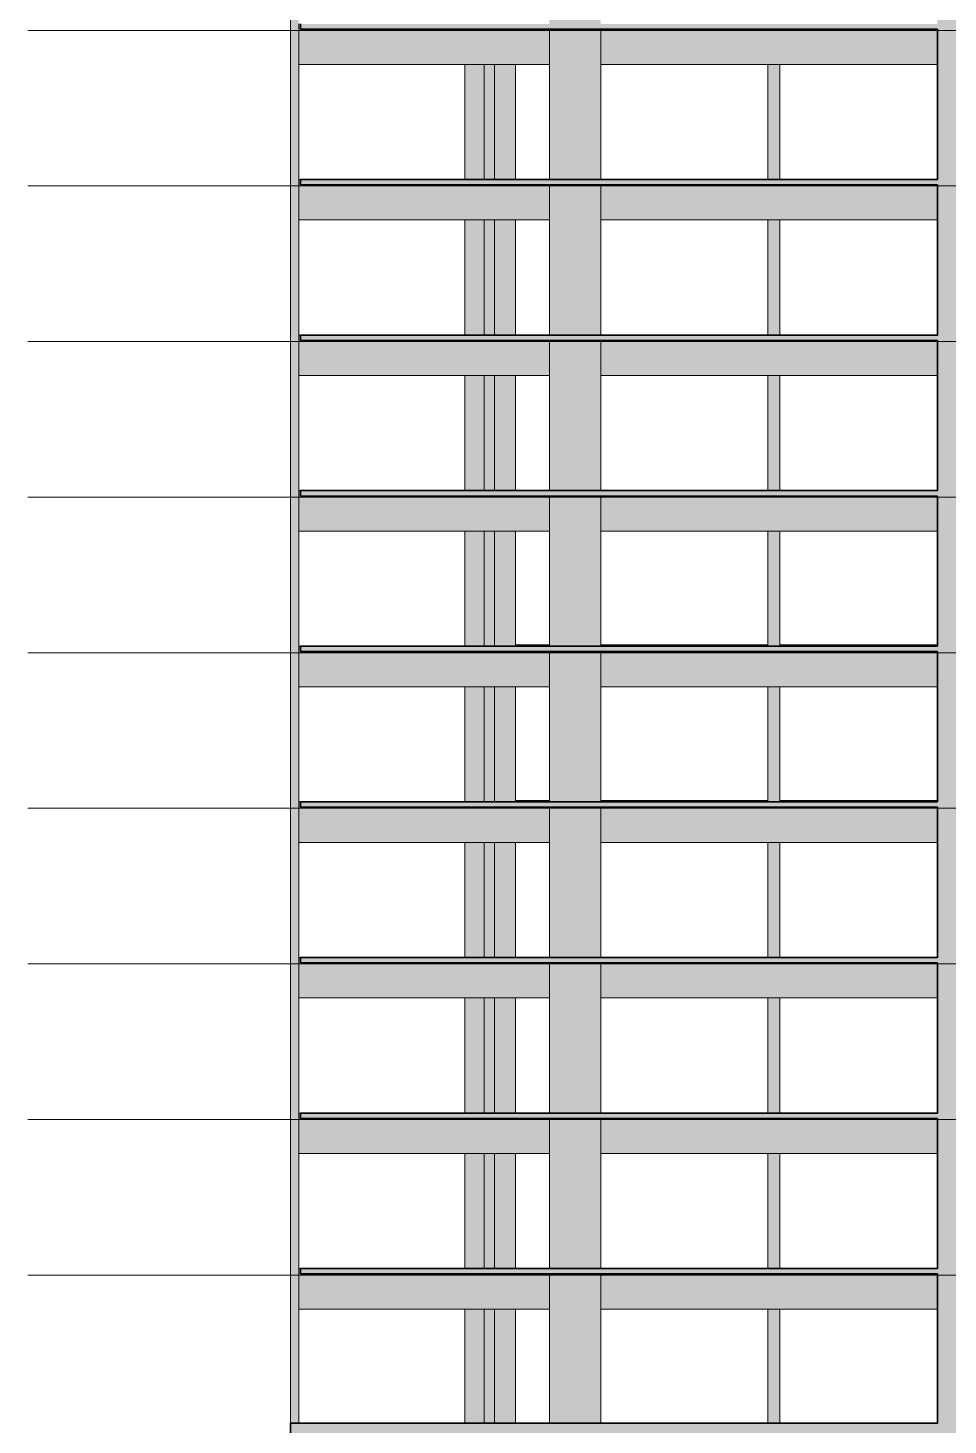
# Model space of a CAD drawing. Extents: x -2131 to 52870, y -3196 to 88043.
# Drawn here: x 34692 to 36396, y 83102 to 85688 of the extents above; entities that cross this region are included whole.
import ezdxf

# ---------------------------------------------------------------- set-up
doc = ezdxf.new("R2010")
doc.units = 0
doc.linetypes.add('Centro', pattern=[3.175, 0.635, -0.47625, 1.5875, -0.47625])
for name, color, linetype, lineweight in [('A-FLOR', 7, 'Continuous', 25), ('A-FLOR-LEVL', 7, 'Continuous', 9), ('S-BEAM', 7, 'Continuous', 25), ('S-COLS', 7, 'Continuous', 25)]:
    doc.layers.add(name, color=color, linetype=linetype, lineweight=lineweight)

msp = doc.modelspace()

# ---------------------------------------------------------------- hatches: boundary and pattern name
at = {"layer": 'A-FLOR', "true_color": 0xc0c0c0}
for points in [[(36375.905, 85686), (36375.677, 85696), (35196.909, 85696), (35196.909, 85686), (36375.708, 85686)], [(35715.405, 85398), (36375.905, 85398), (36375.677, 85408), (35196.909, 85408), (35196.909, 85398), (35692.048, 85398)], [(35715.405, 85110), (36375.905, 85110), (36375.677, 85120), (35196.909, 85120), (35196.909, 85110), (35692.048, 85110)], [(35752.655, 84822), (36375.905, 84822), (36375.677, 84832), (35196.909, 84832), (35196.909, 84822), (35715.405, 84822)], [(35258.342, 84534), (36375.905, 84534), (36375.677, 84544), (35196.909, 84544), (35196.909, 84534)], [(35258.342, 84246), (36375.905, 84246), (36375.677, 84256), (35196.909, 84256), (35196.909, 84246)], [(35278.477, 83958), (36375.905, 83958), (36375.677, 83968), (35196.909, 83968), (35196.909, 83958), (35258.342, 83958)], [(35898.834, 83670.001), (36375.905, 83670.001), (36375.677, 83680.001), (35196.909, 83680.001), (35196.909, 83670.001), (35752.655, 83670.001)], [(35715.405, 83382.001), (36375.905, 83382.001), (36375.677, 83392.001), (35196.909, 83392.001), (35196.909, 83382.001), (35692.048, 83382.001)]]:
    msp.add_hatch(color=9, dxfattribs=at).paths.add_polyline_path(points, flags=0)
at = {"layer": 'S-BEAM', "true_color": 0xc0c0c0}
for points in [[(35588.655, 85621), (35657.655, 85621), (35657.655, 85686), (35196.909, 85686), (35196.909, 85696), (35193.409, 85696), (35193.409, 85621), (35485.263, 85621)], [(35898.834, 85621), (36375.677, 85621), (36375.677, 85686), (35752.655, 85686), (35752.655, 85621)], [(35193.409, 85333), (35657.655, 85333), (35657.655, 85398), (35196.909, 85398), (35196.909, 85408), (35193.409, 85408), (35193.409, 85356.408)], [(36375.677, 85333), (36375.677, 85398), (35752.655, 85398), (35752.655, 85333), (36312.405, 85333)], [(35657.655, 85045), (35657.655, 85110), (35196.909, 85110), (35196.909, 85120), (35193.409, 85120), (35193.409, 85045), (35588.655, 85045)], [(35898.834, 85045), (36375.677, 85045), (36375.677, 85110), (35752.655, 85110), (35752.655, 85045)], [(35657.655, 84757), (35657.655, 84822), (35196.909, 84822), (35196.909, 84832), (35193.409, 84832), (35193.409, 84757), (35588.655, 84757)], [(36312.405, 84757), (36375.677, 84757), (36375.677, 84822), (35752.655, 84822), (35752.655, 84757), (35898.834, 84757)], [(35196.909, 84469), (35657.655, 84469), (35657.655, 84534), (35196.909, 84534), (35196.909, 84544), (35193.409, 84544), (35193.409, 84469)], [(36312.405, 84469), (36375.677, 84469), (36375.677, 84534), (35752.655, 84534), (35752.655, 84469), (35898.834, 84469)], [(35193.409, 84181), (35657.655, 84181), (35657.655, 84246), (35196.909, 84246), (35196.909, 84256), (35193.409, 84256), (35193.409, 84232)], [(36312.405, 84181), (36375.677, 84181), (36375.677, 84246), (35752.655, 84246), (35752.655, 84181), (36105.619, 84181)], [(35193.409, 83893), (35657.655, 83893), (35657.655, 83958), (35196.909, 83958), (35196.909, 83968), (35193.409, 83968), (35193.409, 83944)], [(35898.834, 83893), (36375.677, 83893), (36375.677, 83958), (35752.655, 83958), (35752.655, 83893)], [(35588.655, 83605.001), (35657.655, 83605.001), (35657.655, 83670.001), (35196.909, 83670.001), (35196.909, 83680.001), (35193.409, 83680.001), (35193.409, 83605.001), (35536.959, 83605.001)], [(35898.834, 83605.001), (36375.677, 83605.001), (36375.677, 83670.001), (35752.655, 83670.001), (35752.655, 83605.001)], [(35588.655, 83317.001), (35657.655, 83317.001), (35657.655, 83382.001), (35196.909, 83382.001), (35196.909, 83392.001), (35193.409, 83392.001), (35193.409, 83317.001), (35485.263, 83317.001)], [(36312.405, 83317.001), (36375.677, 83317.001), (36375.677, 83382.001), (35752.655, 83382.001), (35752.655, 83317.001), (35898.834, 83317.001)], [(35898.834, 83031.001), (36375.909, 83031.001), (36375.677, 83106.001), (35178.409, 83106.001), (35178.409, 83031.001), (35692.048, 83031.001)]]:
    msp.add_hatch(color=9, dxfattribs=at).paths.add_polyline_path(points, flags=0)
h = msp.add_hatch(color=9, dxfattribs=at)
h.paths.add_polyline_path([(35594.655, 84544), (35657.655, 84544), (35657.655, 84546), (35594.655, 84546)], flags=0)
h.paths.add_polyline_path([(35752.655, 84544), (36061.905, 84544), (36061.905, 84546), (35752.655, 84546)], flags=0)
h.paths.add_polyline_path([(36312.405, 84544), (36375.677, 84544), (36375.677, 84546), (36083.905, 84546), (36083.905, 84544)], flags=0)
h = msp.add_hatch(color=9, dxfattribs=at)
h.paths.add_polyline_path([(35898.834, 84256), (36061.905, 84256), (36061.905, 84258), (35752.655, 84258), (35752.655, 84256)], flags=0)
h.paths.add_polyline_path([(35657.655, 84256), (35657.655, 84258), (35594.655, 84258), (35594.655, 84256)], flags=0)
h.paths.add_polyline_path([(36312.405, 84256), (36375.677, 84256), (36375.677, 84258), (36083.905, 84258), (36083.905, 84256), (36105.619, 84256)], flags=0)
at = {"layer": 'S-COLS', "true_color": 0xc0c0c0}
for points in [[(36386.417, 83024.501), (36415.405, 83024.501), (36415.405, 87709), (36375.909, 87709), (36375.905, 83024.501)], [(35187.826, 85684), (35193.409, 85684), (35193.409, 85972), (35178.409, 85972), (35178.409, 85684), (35186.817, 85684)], [(35188.444, 85396), (35193.409, 85396), (35193.409, 85684), (35178.409, 85684), (35178.409, 85396), (35187.476, 85396)], [(35536.905, 85408), (35536.905, 85621), (35501.155, 85621), (35501.155, 85408)], [(35555.905, 85408), (35555.905, 85621), (35536.905, 85621), (35536.959, 85408), (35537.918, 85408)], [(35594.655, 85408), (35594.655, 85621), (35555.905, 85621), (35555.905, 85408), (35588.655, 85408)], [(36083.905, 85408), (36083.905, 85621), (36061.905, 85621), (36061.905, 85408), (36082.405, 85408)], [(35188.975, 85108), (35193.409, 85108), (35193.409, 85396), (35178.409, 85396), (35178.409, 85108), (35188.938, 85108)], [(35536.905, 85120), (35536.905, 85333), (35501.155, 85333), (35501.155, 85120)], [(35536.905, 85120), (35555.905, 85120), (35555.905, 85333), (35536.905, 85333), (35536.905, 85179.914)], [(35594.655, 85120), (35594.655, 85333), (35555.905, 85333), (35555.905, 85120), (35588.655, 85120)], [(36082.405, 85120), (36083.905, 85120), (36083.905, 85333), (36061.905, 85333), (36061.905, 85120)], [(35191.762, 84820), (35193.409, 84820), (35193.409, 85108), (35178.409, 85108), (35178.409, 84820), (35190.474, 84820)], [(35501.155, 84832), (35536.905, 84832), (35536.905, 85045), (35501.155, 85045), (35501.155, 85003.421)], [(35536.905, 84832), (35555.905, 84832), (35555.905, 85045), (35536.905, 85045), (35536.905, 84971.082)], [(35557.971, 84832), (35594.655, 84832), (35594.655, 85045), (35555.905, 85045), (35555.905, 84832)], [(36083.905, 84832), (36083.905, 85045), (36061.905, 85045), (36061.905, 84832), (36082.405, 84832)], [(35191.926, 84532), (35193.409, 84532), (35193.409, 84820), (35178.409, 84820), (35178.409, 84532), (35190.74, 84532)], [(35536.905, 84544), (35536.905, 84757), (35501.155, 84757), (35501.155, 84544)], [(35536.905, 84544), (35555.905, 84544), (35555.905, 84757), (35536.905, 84757), (35536.905, 84562.187)], [(35555.905, 84544), (35594.655, 84544), (35594.655, 84757), (35555.905, 84757), (35555.905, 84546)], [(36061.905, 84544), (36083.905, 84544), (36083.905, 84757), (36061.905, 84757), (36061.905, 84546)], [(35192.103, 84244), (35193.409, 84244), (35193.409, 84532), (35178.409, 84532), (35178.409, 84244)], [(35536.905, 84256), (35536.905, 84469), (35501.155, 84469), (35501.155, 84256)], [(35555.905, 84256), (35555.905, 84469), (35536.905, 84469), (35536.922, 84256), (35537.918, 84256)], [(35555.905, 84256), (35594.655, 84256), (35594.655, 84469), (35555.905, 84469), (35555.905, 84258)], [(36061.905, 84256), (36083.905, 84256), (36083.905, 84469), (36061.905, 84469), (36061.905, 84258)], [(35178.409, 83956), (35193.409, 83956), (35193.409, 84244), (35178.409, 84244), (35178.409, 83956.358)], [(35501.155, 83968), (35536.905, 83968), (35536.905, 84181), (35501.155, 84181), (35501.155, 84120.953)], [(35537.918, 83968), (35555.905, 83968), (35555.905, 84181), (35536.905, 84181), (35536.905, 83968)], [(35594.655, 83968), (35594.655, 84181), (35555.905, 84181), (35555.905, 83968), (35588.655, 83968)], [(36083.905, 83968), (36083.905, 84181), (36061.905, 84181), (36061.905, 83968), (36082.405, 83968)], [(35191.885, 83668.001), (35193.409, 83668.001), (35193.348, 83956), (35178.409, 83956), (35178.409, 83668.001)], [(35501.155, 83680.001), (35536.905, 83680.001), (35536.905, 83893), (35501.155, 83893), (35501.155, 83767.967)], [(35555.905, 83680.001), (35555.905, 83893), (35536.905, 83893), (35536.905, 83680.001), (35537.918, 83680.001)], [(35594.655, 83680.001), (35594.655, 83893), (35555.905, 83893), (35555.905, 83680.001), (35588.655, 83680.001)], [(36083.905, 83680.001), (36083.905, 83893), (36061.905, 83893), (36061.905, 83680.001), (36082.405, 83680.001)], [(35191.771, 83380.001), (35193.409, 83380.001), (35193.342, 83668.001), (35178.409, 83668.001), (35178.409, 83380.001), (35191.721, 83380.001)], [(35536.905, 83392.001), (35536.905, 83605.001), (35501.155, 83605.001), (35501.155, 83392.001)], [(35536.905, 83392.001), (35555.905, 83392.001), (35555.905, 83605.001), (35536.905, 83605.001), (35536.905, 83414.98)], [(35557.971, 83392.001), (35594.655, 83392.001), (35594.655, 83605.001), (35555.905, 83605.001), (35555.905, 83392.001)], [(36083.905, 83392.001), (36083.905, 83605.001), (36061.905, 83605.001), (36061.905, 83392.001), (36082.405, 83392.001)], [(35191.66, 83106.001), (35193.409, 83106.001), (35193.334, 83380.001), (35178.409, 83380.001), (35178.409, 83106.001), (35191.604, 83106.001)], [(35692.048, 83106.001), (35752.655, 83106.001), (35752.655, 83380.001), (35657.655, 83380.001), (35657.655, 83106.001)], [(35501.669, 83106.001), (35536.905, 83106.001), (35536.905, 83317.001), (35501.155, 83317.001), (35501.155, 83106.001)], [(35555.905, 83106.001), (35555.905, 83317.001), (35536.905, 83317.001), (35536.905, 83106.001), (35538.087, 83106.001)], [(35594.655, 83106.001), (35594.655, 83317.001), (35555.905, 83317.001), (35555.905, 83106.001), (35588.655, 83106.001)], [(36083.905, 83106.001), (36083.905, 83317.001), (36061.905, 83317.001), (36061.905, 83106.001)]]:
    msp.add_hatch(color=9, dxfattribs=at).paths.add_polyline_path(points, flags=0)
h = msp.add_hatch(color=9, dxfattribs=at)
h.paths.add_polyline_path([(35692.048, 85684), (35752.655, 85684), (35752.655, 85686), (35657.655, 85686), (35657.655, 85684)], flags=0)
h.paths.add_polyline_path([(35692.048, 85696), (35752.655, 85696), (35752.655, 85972), (35657.655, 85972), (35657.655, 85696)], flags=0)
h = msp.add_hatch(color=9, dxfattribs=at)
h.paths.add_polyline_path([(36622.583, 85684), (36873.416, 85684.005), (36873.416, 85972), (36415.405, 85972), (36415.405, 85684), (36608.928, 85684)], flags=0)
h.paths.add_polyline_path([(36375.677, 85684), (36375.905, 85684), (36375.677, 85686)], flags=0)
h = msp.add_hatch(color=9, dxfattribs=at)
h.paths.add_polyline_path([(35657.655, 85396), (35752.655, 85396), (35752.655, 85398), (35657.655, 85398)], flags=0)
h.paths.add_polyline_path([(35715.405, 85408), (35752.655, 85408), (35752.655, 85684), (35657.655, 85684), (35657.655, 85408), (35692.048, 85408)], flags=0)
h = msp.add_hatch(color=9, dxfattribs=at)
h.paths.add_polyline_path([(35752.655, 85108), (35752.655, 85110), (35657.655, 85110), (35657.655, 85108), (35715.405, 85108)], flags=0)
h.paths.add_polyline_path([(35715.405, 85120), (35752.655, 85120), (35752.655, 85396), (35657.655, 85396), (35657.655, 85120), (35692.048, 85120)], flags=0)
h = msp.add_hatch(color=9, dxfattribs=at)
h.paths.add_polyline_path([(36622.583, 85108), (36873.416, 85108.005), (36873.416, 85396), (36415.405, 85396), (36415.405, 85108), (36608.928, 85108)], flags=0)
h.paths.add_polyline_path([(36375.677, 85120), (36375.905, 85120), (36375.677, 85132.076)], flags=0)
h = msp.add_hatch(color=9, dxfattribs=at)
h.paths.add_polyline_path([(35657.655, 84820), (35752.655, 84820), (35752.655, 84822), (35657.655, 84822)], flags=0)
h.paths.add_polyline_path([(35692.048, 84832), (35752.655, 84832), (35752.655, 85108), (35657.655, 85108), (35657.655, 84832)], flags=0)
h = msp.add_hatch(color=9, dxfattribs=at)
h.paths.add_polyline_path([(35752.655, 84532), (35752.655, 84534), (35657.655, 84534), (35657.655, 84532), (35715.405, 84532)], flags=0)
h.paths.add_polyline_path([(35715.405, 84544), (35752.655, 84544), (35752.655, 84820), (35657.655, 84820), (35657.655, 84544), (35692.048, 84544)], flags=0)
h = msp.add_hatch(color=9, dxfattribs=at)
h.paths.add_polyline_path([(35692.048, 84244), (35752.655, 84244), (35752.655, 84246), (35657.655, 84246), (35657.655, 84244)], flags=0)
h.paths.add_polyline_path([(35752.655, 84256), (35752.655, 84532), (35657.655, 84532), (35657.655, 84256), (35715.405, 84256)], flags=0)
h = msp.add_hatch(color=9, dxfattribs=at)
h.paths.add_polyline_path([(35657.655, 83956), (35752.655, 83956), (35752.655, 83958), (35657.655, 83958)], flags=0)
h.paths.add_polyline_path([(35752.655, 83968), (35752.655, 84244), (35657.655, 84244), (35657.655, 83968), (35715.405, 83968)], flags=0)
h = msp.add_hatch(color=9, dxfattribs=at)
h.paths.add_polyline_path([(35752.655, 83668.001), (35752.655, 83670.001), (35657.655, 83670.001), (35657.655, 83668.001), (35715.405, 83668.001)], flags=0)
h.paths.add_polyline_path([(35715.405, 83680.001), (35752.655, 83680.001), (35752.655, 83956), (35657.655, 83956), (35657.655, 83680.001), (35692.048, 83680.001)], flags=0)
h = msp.add_hatch(color=9, dxfattribs=at)
h.paths.add_polyline_path([(35692.048, 83380.001), (35752.655, 83380.001), (35752.655, 83382.001), (35657.655, 83382.001), (35657.655, 83380.001)], flags=0)
h.paths.add_polyline_path([(35692.048, 83392.001), (35752.655, 83392.001), (35752.655, 83668.001), (35657.655, 83668.001), (35657.655, 83392.001)], flags=0)
h = msp.add_hatch(color=9, dxfattribs=at)
h.paths.add_polyline_path([(36590.422, 83092.001), (36873.416, 83092.006), (36873.416, 83380.001), (36415.405, 83380.001), (36415.797, 83092.001), (36589.905, 83092.001)], flags=0)
h.paths.add_polyline_path([(36375.677, 83106.001), (36375.905, 83106.001), (36375.677, 83238.486)], flags=0)

# ---------------------------------------------------------------- linework, layer by layer
at = {"layer": 'A-FLOR', "color": 190, "lineweight": 35, "true_color": 0x8000ff}
for p, q in [((35196.909, 85686), (35196.909, 85696)), ((36375.905, 85686), (35196.909, 85686)), ((35196.909, 85408), (36375.905, 85408)), ((35196.909, 85398), (35196.909, 85408)), ((36375.905, 85398), (35196.909, 85398)), ((35196.909, 85120), (36375.905, 85120)), ((35196.909, 85110), (35196.909, 85120)), ((36375.905, 85110), (35196.909, 85110)), ((35196.909, 84832), (36375.905, 84832)), ((35196.909, 84822), (35196.909, 84832)), ((36375.905, 84822), (35196.909, 84822)), ((35196.909, 84544), (36375.905, 84544)), ((35196.909, 84534), (35196.909, 84544)), ((36375.905, 84534), (35196.909, 84534)), ((35196.909, 84256), (36375.905, 84256)), ((35196.909, 84246), (35196.909, 84256)), ((36375.905, 84246), (35196.909, 84246)), ((35196.909, 83968), (36375.905, 83968)), ((35196.909, 83958), (35196.909, 83968)), ((36375.905, 83958), (35196.909, 83958)), ((35196.909, 83680.001), (36375.905, 83680.001)), ((35196.909, 83670.001), (35196.909, 83680.001)), ((36375.905, 83670.001), (35196.909, 83670.001)), ((35196.909, 83392.001), (36375.905, 83392.001)), ((35196.909, 83382.001), (35196.909, 83392.001)), ((36375.905, 83382.001), (35196.909, 83382.001))]:
    msp.add_line(p, q, dxfattribs=at)
at = {"layer": 'A-FLOR-LEVL', "linetype": 'Centro'}
for p, q in [((34691.966, 85684), (39504.639, 85684)), ((34691.966, 85396), (39504.639, 85396)), ((34691.966, 85108), (39504.639, 85108)), ((34691.966, 84820), (39504.639, 84820)), ((34691.966, 84532), (39504.639, 84532)), ((34691.966, 84244), (39504.639, 84244)), ((34691.966, 83956), (39504.639, 83956)), ((34691.966, 83668.001), (39504.639, 83668.001)), ((34691.966, 83380.001), (39504.639, 83380.001))]:
    msp.add_line(p, q, dxfattribs=at)
at = {"layer": 'S-BEAM', "lineweight": 9}
for p, q in [((35193.409, 85696), (35193.409, 85684)), ((35193.409, 85684), (35193.409, 85621)), ((35657.655, 85686), (35657.655, 85621)), ((35752.655, 85686), (35752.655, 85621)), ((36375.677, 85684), (36375.677, 85686)), ((36375.677, 85621), (36375.677, 85684)), ((35193.409, 85621), (35657.655, 85621)), ((35752.655, 85621), (36375.677, 85621)), ((35193.409, 85408), (35196.909, 85408)), ((35193.409, 85408), (35193.409, 85396)), ((35193.409, 85396), (35193.409, 85333)), ((35657.655, 85398), (35657.655, 85333)), ((35752.655, 85398), (35752.655, 85333)), ((36375.677, 85396), (36375.677, 85398)), ((36375.677, 85333), (36375.677, 85396)), ((35193.409, 85333), (35657.655, 85333)), ((35752.655, 85333), (36375.677, 85333)), ((35193.409, 85120), (35196.909, 85120)), ((35193.409, 85120), (35193.409, 85108)), ((35657.655, 85110), (35657.655, 85045)), ((35752.655, 85110), (35752.655, 85045)), ((36375.677, 85108), (36375.677, 85110)), ((35193.409, 85108), (35193.409, 85045)), ((36375.677, 85045), (36375.677, 85108)), ((35193.409, 85045), (35657.655, 85045)), ((35752.655, 85045), (36375.677, 85045)), ((35193.409, 84832), (35196.909, 84832)), ((35193.409, 84832), (35193.409, 84820)), ((35193.409, 84820), (35193.409, 84757)), ((35657.655, 84822), (35657.655, 84757)), ((35752.655, 84822), (35752.655, 84757)), ((36375.677, 84820), (36375.677, 84822)), ((36375.677, 84757), (36375.677, 84820)), ((35193.409, 84757), (35657.655, 84757)), ((35752.655, 84757), (36375.677, 84757)), ((35193.409, 84544), (35196.909, 84544)), ((35193.409, 84544), (35193.409, 84532)), ((35193.409, 84532), (35193.409, 84469)), ((35657.655, 84534), (35657.655, 84469)), ((35752.655, 84534), (35752.655, 84469)), ((36375.677, 84532), (36375.677, 84534)), ((36375.677, 84469), (36375.677, 84532)), ((35193.409, 84469), (35657.655, 84469)), ((35752.655, 84469), (36375.677, 84469)), ((35193.409, 84256), (35196.909, 84256)), ((35193.409, 84256), (35193.409, 84244)), ((35193.409, 84244), (35193.409, 84181)), ((35657.655, 84246), (35657.655, 84181)), ((35752.655, 84246), (35752.655, 84181)), ((36375.677, 84244), (36375.677, 84246)), ((36375.677, 84181), (36375.677, 84244)), ((35193.409, 84181), (35657.655, 84181)), ((35752.655, 84181), (36375.677, 84181)), ((35193.409, 83968), (35196.909, 83968)), ((35193.409, 83968), (35193.409, 83956)), ((35193.409, 83956), (35193.409, 83893)), ((35657.655, 83958), (35657.655, 83893)), ((35752.655, 83958), (35752.655, 83893)), ((36375.677, 83956), (36375.677, 83958)), ((36375.677, 83893), (36375.677, 83956)), ((35193.409, 83893), (35657.655, 83893)), ((35752.655, 83893), (36375.677, 83893)), ((35193.409, 83680.001), (35196.909, 83680.001)), ((35193.409, 83680.001), (35193.409, 83668.001)), ((35193.409, 83668.001), (35193.409, 83605.001)), ((35657.655, 83670.001), (35657.655, 83605.001)), ((35752.655, 83670.001), (35752.655, 83605.001)), ((36375.677, 83668.001), (36375.677, 83670.001)), ((36375.677, 83605.001), (36375.677, 83668.001)), ((35193.409, 83605.001), (35657.655, 83605.001)), ((35752.655, 83605.001), (36375.677, 83605.001)), ((35193.409, 83392.001), (35196.909, 83392.001)), ((35193.409, 83392.001), (35193.409, 83380.001)), ((35193.409, 83380.001), (35193.409, 83317.001)), ((35657.655, 83382.001), (35657.655, 83317.001)), ((35752.655, 83382.001), (35752.655, 83317.001)), ((36375.677, 83380.001), (36375.677, 83382.001)), ((36375.677, 83317.001), (36375.677, 83380.001)), ((35193.409, 83317.001), (35657.655, 83317.001)), ((35752.655, 83317.001), (36375.677, 83317.001))]:
    msp.add_line(p, q, dxfattribs=at)
at = {"layer": 'S-BEAM', "color": 190, "lineweight": 35, "true_color": 0x8000ff}
for p, q in [((35594.655, 84546), (35657.655, 84546)), ((35752.655, 84546), (36061.905, 84546)), ((36083.905, 84546), (36375.677, 84546)), ((35594.655, 84258), (35657.655, 84258)), ((35752.655, 84258), (36061.905, 84258)), ((36083.905, 84258), (36375.677, 84258)), ((35178.409, 83031.001), (35178.409, 83106.001)), ((35178.409, 83106.001), (36375.909, 83106.001))]:
    msp.add_line(p, q, dxfattribs=at)
at = {"layer": 'S-COLS', "lineweight": 9}
for p, q in [((35178.409, 85972), (35178.409, 85684)), ((35178.409, 85684), (35178.409, 85396)), ((35193.409, 85684), (35178.409, 85684)), ((35193.409, 85684), (35178.409, 85684)), ((35193.409, 85696), (35193.409, 85684)), ((35193.409, 85684), (35193.409, 85621)), ((35657.655, 85686), (35657.655, 85684)), ((35657.655, 85684), (35657.655, 85408)), ((35752.655, 85684), (35657.655, 85684)), ((35752.655, 85684), (35657.655, 85684)), ((35752.655, 85684), (35752.655, 85686)), ((35752.655, 85408), (35752.655, 85684)), ((36375.677, 85686), (36375.677, 85684)), ((36375.677, 85684), (36375.677, 85621)), ((35193.409, 85621), (35193.409, 85408)), ((35501.155, 85408), (35501.155, 85621)), ((35536.905, 85621), (35536.905, 85408)), ((35555.905, 85621), (35555.905, 85408)), ((35594.655, 85621), (35594.655, 85408)), ((36061.905, 85621), (36061.905, 85408)), ((36083.905, 85621), (36083.905, 85408)), ((36375.677, 85621), (36375.677, 85408)), ((35178.409, 85396), (35178.409, 85108)), ((35193.409, 85396), (35178.409, 85396)), ((35193.409, 85396), (35178.409, 85396)), ((35193.409, 85408), (35193.409, 85396)), ((35193.409, 85396), (35193.409, 85333)), ((35657.655, 85398), (35657.655, 85396)), ((35657.655, 85396), (35657.655, 85120)), ((35752.655, 85396), (35657.655, 85396)), ((35752.655, 85396), (35657.655, 85396)), ((35752.655, 85396), (35752.655, 85398)), ((35752.655, 85120), (35752.655, 85396)), ((36375.677, 85398), (36375.677, 85396)), ((36375.677, 85396), (36375.677, 85333)), ((35193.409, 85333), (35193.409, 85120)), ((35501.155, 85120), (35501.155, 85333)), ((35536.905, 85333), (35536.905, 85120)), ((35555.905, 85333), (35555.905, 85120)), ((35594.655, 85333), (35594.655, 85120)), ((36061.905, 85333), (36061.905, 85120)), ((36083.905, 85333), (36083.905, 85120)), ((36375.677, 85333), (36375.677, 85120)), ((35193.409, 85120), (35193.409, 85108)), ((35657.655, 85110), (35657.655, 85108)), ((35752.655, 85108), (35752.655, 85110)), ((36375.677, 85110), (36375.677, 85108)), ((35178.409, 85108), (35178.409, 84820)), ((35193.409, 85108), (35178.409, 85108)), ((35193.409, 85108), (35178.409, 85108)), ((35193.409, 85108), (35193.409, 85045)), ((35657.655, 85108), (35657.655, 84832)), ((35752.655, 85108), (35657.655, 85108)), ((35752.655, 85108), (35657.655, 85108)), ((35752.655, 84832), (35752.655, 85108)), ((36375.677, 85108), (36375.677, 85045)), ((35193.409, 85045), (35193.409, 84832)), ((35501.155, 84832), (35501.155, 85045)), ((35536.905, 85045), (35536.905, 84832)), ((35555.905, 85045), (35555.905, 84832)), ((35594.655, 85045), (35594.655, 84832)), ((36061.905, 85045), (36061.905, 84832)), ((36083.905, 85045), (36083.905, 84832)), ((36375.677, 85045), (36375.677, 84832)), ((35193.409, 84832), (35193.409, 84820)), ((35178.409, 84820), (35178.409, 84532)), ((35193.409, 84820), (35178.409, 84820)), ((35193.409, 84820), (35178.409, 84820)), ((35193.409, 84820), (35193.409, 84757)), ((35657.655, 84822), (35657.655, 84820)), ((35657.655, 84820), (35657.655, 84544)), ((35752.655, 84820), (35657.655, 84820)), ((35752.655, 84820), (35657.655, 84820)), ((35752.655, 84820), (35752.655, 84822)), ((35752.655, 84544), (35752.655, 84820)), ((36375.677, 84822), (36375.677, 84820)), ((36375.677, 84820), (36375.677, 84757)), ((35193.409, 84757), (35193.409, 84544)), ((35501.155, 84544), (35501.155, 84757)), ((35536.905, 84757), (35536.905, 84544)), ((35555.905, 84757), (35555.905, 84544)), ((35594.655, 84757), (35594.655, 84544)), ((36061.905, 84757), (36061.905, 84544)), ((36083.905, 84757), (36083.905, 84544)), ((36375.677, 84757), (36375.677, 84544)), ((35193.409, 84544), (35193.409, 84532)), ((35178.409, 84532), (35178.409, 84244)), ((35193.409, 84532), (35178.409, 84532)), ((35193.409, 84532), (35178.409, 84532)), ((35193.409, 84532), (35193.409, 84469)), ((35657.655, 84534), (35657.655, 84532)), ((35657.655, 84532), (35657.655, 84256)), ((35752.655, 84532), (35657.655, 84532)), ((35752.655, 84532), (35657.655, 84532)), ((35752.655, 84532), (35752.655, 84534)), ((35752.655, 84256), (35752.655, 84532)), ((36375.677, 84534), (36375.677, 84532)), ((36375.677, 84532), (36375.677, 84469)), ((35193.409, 84469), (35193.409, 84256)), ((35501.155, 84256), (35501.155, 84469)), ((35536.905, 84469), (35536.905, 84256)), ((35555.905, 84469), (35555.905, 84256)), ((35594.655, 84469), (35594.655, 84256)), ((36061.905, 84469), (36061.905, 84256)), ((36083.905, 84469), (36083.905, 84256)), ((36375.677, 84469), (36375.677, 84256)), ((35193.409, 84256), (35193.409, 84244)), ((35178.409, 84244), (35178.409, 83956)), ((35193.409, 84244), (35178.409, 84244)), ((35193.409, 84244), (35178.409, 84244)), ((35193.409, 84244), (35193.409, 84181)), ((35657.655, 84246), (35657.655, 84244)), ((35657.655, 84244), (35657.655, 83968)), ((35752.655, 84244), (35657.655, 84244)), ((35752.655, 84244), (35657.655, 84244)), ((35752.655, 84244), (35752.655, 84246)), ((35752.655, 83968), (35752.655, 84244)), ((36375.677, 84246), (36375.677, 84244)), ((36375.677, 84244), (36375.677, 84181)), ((35193.409, 84181), (35193.409, 83968)), ((35501.155, 83968), (35501.155, 84181)), ((35536.905, 84181), (35536.905, 83968)), ((35555.905, 84181), (35555.905, 83968)), ((35594.655, 84181), (35594.655, 83968)), ((36061.905, 84181), (36061.905, 83968)), ((36083.905, 84181), (36083.905, 83968)), ((36375.677, 84181), (36375.677, 83968)), ((35178.409, 83956), (35178.409, 83668.001)), ((35193.409, 83956), (35178.409, 83956)), ((35193.409, 83956), (35178.409, 83956)), ((35193.409, 83968), (35193.409, 83956)), ((35193.409, 83956), (35193.409, 83893)), ((35657.655, 83958), (35657.655, 83956)), ((35657.655, 83956), (35657.655, 83680.001)), ((35752.655, 83956), (35657.655, 83956)), ((35752.655, 83956), (35657.655, 83956)), ((35752.655, 83956), (35752.655, 83958)), ((35752.655, 83680.001), (35752.655, 83956)), ((36375.677, 83958), (36375.677, 83956)), ((36375.677, 83956), (36375.677, 83893)), ((35193.409, 83893), (35193.409, 83680.001)), ((35501.155, 83680.001), (35501.155, 83893)), ((35536.905, 83893), (35536.905, 83680.001)), ((35555.905, 83893), (35555.905, 83680.001)), ((35594.655, 83893), (35594.655, 83680.001)), ((36061.905, 83893), (36061.905, 83680.001)), ((36083.905, 83893), (36083.905, 83680.001)), ((36375.677, 83893), (36375.677, 83680.001)), ((35178.409, 83668.001), (35178.409, 83380.001)), ((35193.409, 83668.001), (35178.409, 83668.001)), ((35193.409, 83668.001), (35178.409, 83668.001)), ((35193.409, 83680.001), (35193.409, 83668.001)), ((35193.409, 83668.001), (35193.409, 83605.001)), ((35657.655, 83670.001), (35657.655, 83668.001)), ((35657.655, 83668.001), (35657.655, 83392.001)), ((35752.655, 83668.001), (35657.655, 83668.001)), ((35752.655, 83668.001), (35657.655, 83668.001)), ((35752.655, 83668.001), (35752.655, 83670.001)), ((35752.655, 83392.001), (35752.655, 83668.001)), ((36375.677, 83670.001), (36375.677, 83668.001)), ((36375.677, 83668.001), (36375.677, 83605.001)), ((35193.409, 83605.001), (35193.409, 83392.001)), ((35501.155, 83392.001), (35501.155, 83605.001)), ((35536.905, 83605.001), (35536.905, 83392.001)), ((35555.905, 83605.001), (35555.905, 83392.001)), ((35594.655, 83605.001), (35594.655, 83392.001)), ((36061.905, 83605.001), (36061.905, 83392.001)), ((36083.905, 83605.001), (36083.905, 83392.001)), ((36375.677, 83605.001), (36375.677, 83392.001)), ((35178.409, 83380.001), (35178.409, 83106.001)), ((35193.409, 83380.001), (35178.409, 83380.001)), ((35193.409, 83380.001), (35178.409, 83380.001)), ((35193.409, 83392.001), (35193.409, 83380.001)), ((35193.409, 83380.001), (35193.409, 83317.001)), ((35657.655, 83382.001), (35657.655, 83380.001)), ((35657.655, 83380.001), (35657.655, 83106.001)), ((35752.655, 83380.001), (35657.655, 83380.001)), ((35752.655, 83380.001), (35657.655, 83380.001)), ((35752.655, 83380.001), (35752.655, 83382.001)), ((35752.655, 83106.001), (35752.655, 83380.001)), ((36375.677, 83382.001), (36375.677, 83380.001)), ((36375.677, 83380.001), (36375.677, 83317.001)), ((35193.409, 83317.001), (35193.409, 83106.001)), ((35501.155, 83106.001), (35501.155, 83317.001)), ((35536.905, 83317.001), (35536.905, 83106.001)), ((35555.905, 83317.001), (35555.905, 83106.001)), ((35594.655, 83317.001), (35594.655, 83106.001)), ((36061.905, 83317.001), (36061.905, 83106.001)), ((36083.905, 83317.001), (36083.905, 83106.001)), ((36375.677, 83317.001), (36375.677, 83106.001))]:
    msp.add_line(p, q, dxfattribs=at)
at = {"layer": 'S-COLS', "color": 190, "lineweight": 35, "true_color": 0x8000ff}
for p, q in [((36375.905, 85686), (36375.905, 85408)), ((36375.905, 85398), (36375.905, 85120)), ((36375.905, 85110), (36375.905, 84832)), ((36375.905, 84822), (36375.905, 84544)), ((36375.905, 84534), (36375.905, 84256)), ((36375.905, 84246), (36375.905, 83968)), ((36375.905, 83958), (36375.905, 83680.001)), ((36375.905, 83670.001), (36375.905, 83392.001)), ((36375.905, 83382.001), (36375.905, 83106.001))]:
    msp.add_line(p, q, dxfattribs=at)

doc.saveas('drawing.dxf')
